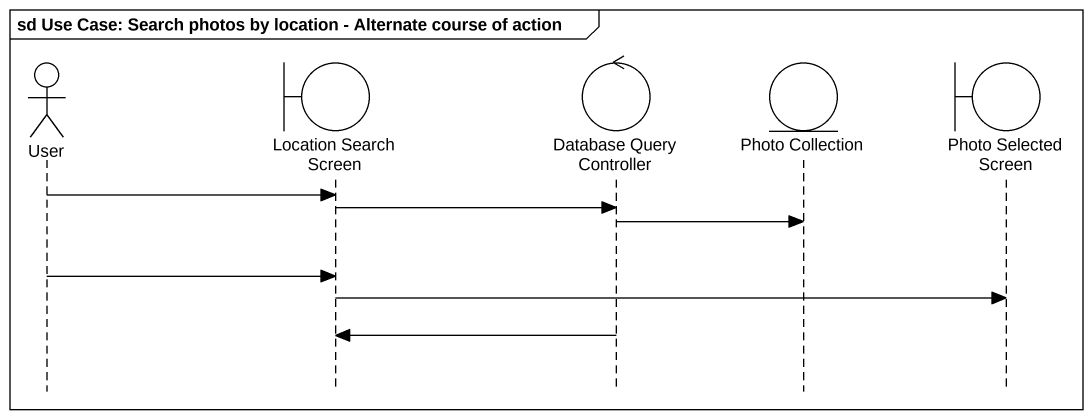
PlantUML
@startuml
mainframe sd Use Case: Search photos by location - Alternate course of action
hide footbox
actor User
boundary "Location Search Screen" as Location_Search_Screen
control "Database Query Controller" as Database_Query_Controller
entity "Photo Collection" as Photo_Collection
boundary "Photo Selected Screen" as Photo_Selected_Screen

User -> Location_Search_Screen
Location_Search_Screen -> Database_Query_Controller
Database_Query_Controller -> Photo_Collection
User -> Location_Search_Screen
Location_Search_Screen -> Photo_Selected_Screen
Database_Query_Controller -> Location_Search_Screen
@enduml
